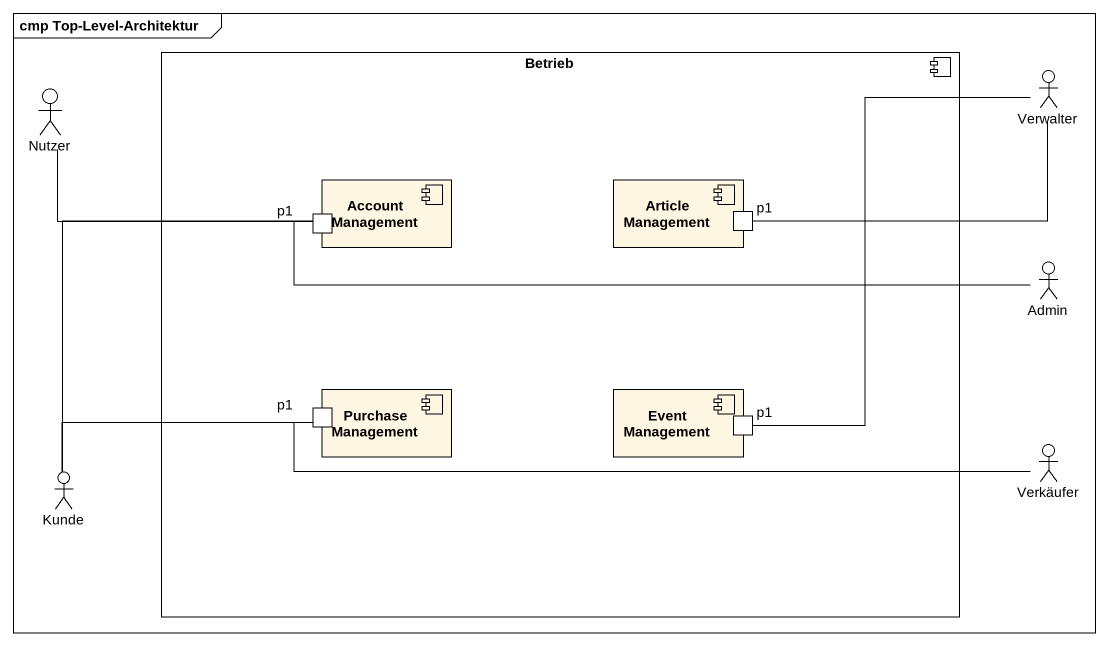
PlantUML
@startuml
mainframe cmp Top-Level-Architektur
component Betrieb {
  component AccountManagement {
    port p1
  }
  component ArticleManagement {
    port "p1" as p1_2
  }
  component PurchaseManagement {
    port "p1" as p1_3
  }
  component EventManagement {
    port "p1" as p1_4
  }
}
actor Verwalter
actor Nutzer
actor Admin
actor Kunde
actor Verkäufer
Verwalter -left- ArticleManagement
Verwalter -- EventManagement
Nutzer -right- AccountManagement
AccountManagement -- Kunde
Admin -left- AccountManagement
Kunde -right- PurchaseManagement
Verkäufer -left- PurchaseManagement
@enduml
